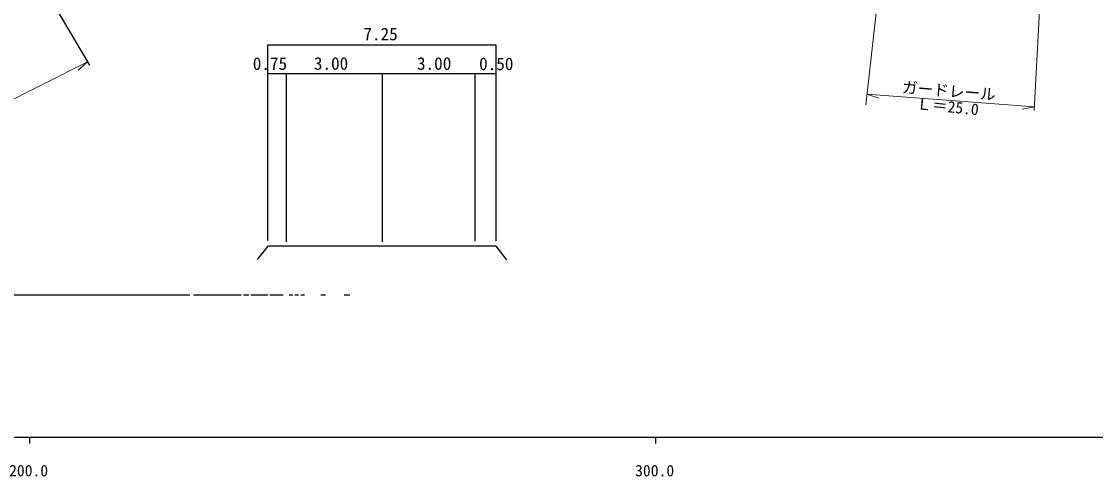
# Model space of a CAD drawing. Units: millimetres, scale not verified. Extents: x 40000 to 680000, y 20000 to 380000.
# Drawn here: x 266708 to 438265, y 198715 to 271421 of the extents above; entities that cross this region are included whole.
import ezdxf
from ezdxf.enums import TextEntityAlignment as Align

# ---------------------------------------------------------------- set-up
doc = ezdxf.new("R2010")
doc.units = ezdxf.units.MM
doc.header["$LTSCALE"] = 1000
for name, color, linetype, lineweight in [('M-BGD', 7, 'Continuous', 25), ('M-BMK-SRVR', 3, 'Continuous', 25), ('M-STR-HTXT', 7, 'Continuous', 13), ('M-TTL-BAND', 7, 'Continuous', 25)]:
    doc.layers.add(name, color=color, linetype=linetype, lineweight=lineweight)
doc.styles.add('ＭＳ ゴシック', font='')
doc.styles.get('ＭＳ ゴシック').set_extended_font_data('MS Gothic')

msp = doc.modelspace()

# ---------------------------------------------------------------- linework, layer by layer
at = {"layer": 'M-BGD'}
for p, q in [((306076, 263130), (342474, 263130)), ((308963, 263130), (308963, 236228)), ((324337, 263130), (324337, 236212)), ((339134, 263130), (339134, 236340)), ((306082, 235504), (304344, 233413)), ((342487, 235512), (306082, 235504)), ((342487, 235512), (344189, 233332)), ((57642, 227725), (293608, 227725)), ((294201, 227725), (301821, 227725)), ((302159, 227725), (303006, 227725)), ((303345, 227725), (306054, 227725)), ((306393, 227725), (308509, 227725)), ((309441, 227725), (310033, 227725)), ((310372, 227725), (310965, 227725)), ((311303, 227725), (311896, 227725)), ((314521, 227725), (315283, 227725)), ((318246, 227725), (319177, 227725))]:
    msp.add_line(p, q, dxfattribs=at)
msp.add_lwpolyline([(306076, 236400), (306076, 267700), (342474, 267700), (342474, 236340)], dxfattribs=at)
at = {"layer": 'M-BMK-SRVR'}
msp.add_line((263571, 288207), (277594, 264416), dxfattribs=at)
at = {"layer": 'M-STR-HTXT'}
for p, q in [((405029, 288601), (401558, 258121)), ((428482, 257189), (429921, 284706)), ((277267, 264979), (225197, 238817)), ((277267, 264979), (275774, 263649)), ((401749, 259802), (428514, 257799)), ((401749, 259802), (403637, 259142)), ((428514, 257799), (426549, 257427))]:
    msp.add_line(p, q, dxfattribs=at)
at = {"layer": 'M-TTL-BAND'}
for p, q in [((40000, 205000), (579000, 205000)), ((268000, 205000), (268000, 204000)), ((368000, 205000), (368000, 204000))]:
    msp.add_line(p, q, dxfattribs=at)

# ---------------------------------------------------------------- texts
at = {"layer": 'M-BGD', "style": 'ＭＳ ゴシック'}
for s, p in [('7.25', (321323, 267803)), ('0.75', (303651, 263078)), ('3.00', (313414, 263095)), ('3.00', (329885, 263095)), ('0.50', (339802, 263044))]:
    msp.add_text(s, height=2016, dxfattribs=at).set_placement(p, align=Align.BOTTOM_LEFT)
at = {"layer": 'M-STR-HTXT', "style": 'ＭＳ ゴシック'}
for s, rotation, p in [('ガードレール', 355.329, (407250, 259493)), ('Ｌ＝25.0', 354.162, (409524, 256884))]:
    msp.add_text(s, height=1833, rotation=rotation, dxfattribs=at).set_placement(p, align=Align.BOTTOM_LEFT)
at = {"layer": 'M-TTL-BAND', "style": 'ＭＳ ゴシック'}
for s, p in [('200.0', (267844, 198195)), ('300.0', (367844, 198195))]:
    msp.add_text(s, height=1833, dxfattribs=at).set_placement(p, align=Align.BOTTOM_CENTER)

doc.saveas('drawing.dxf')
